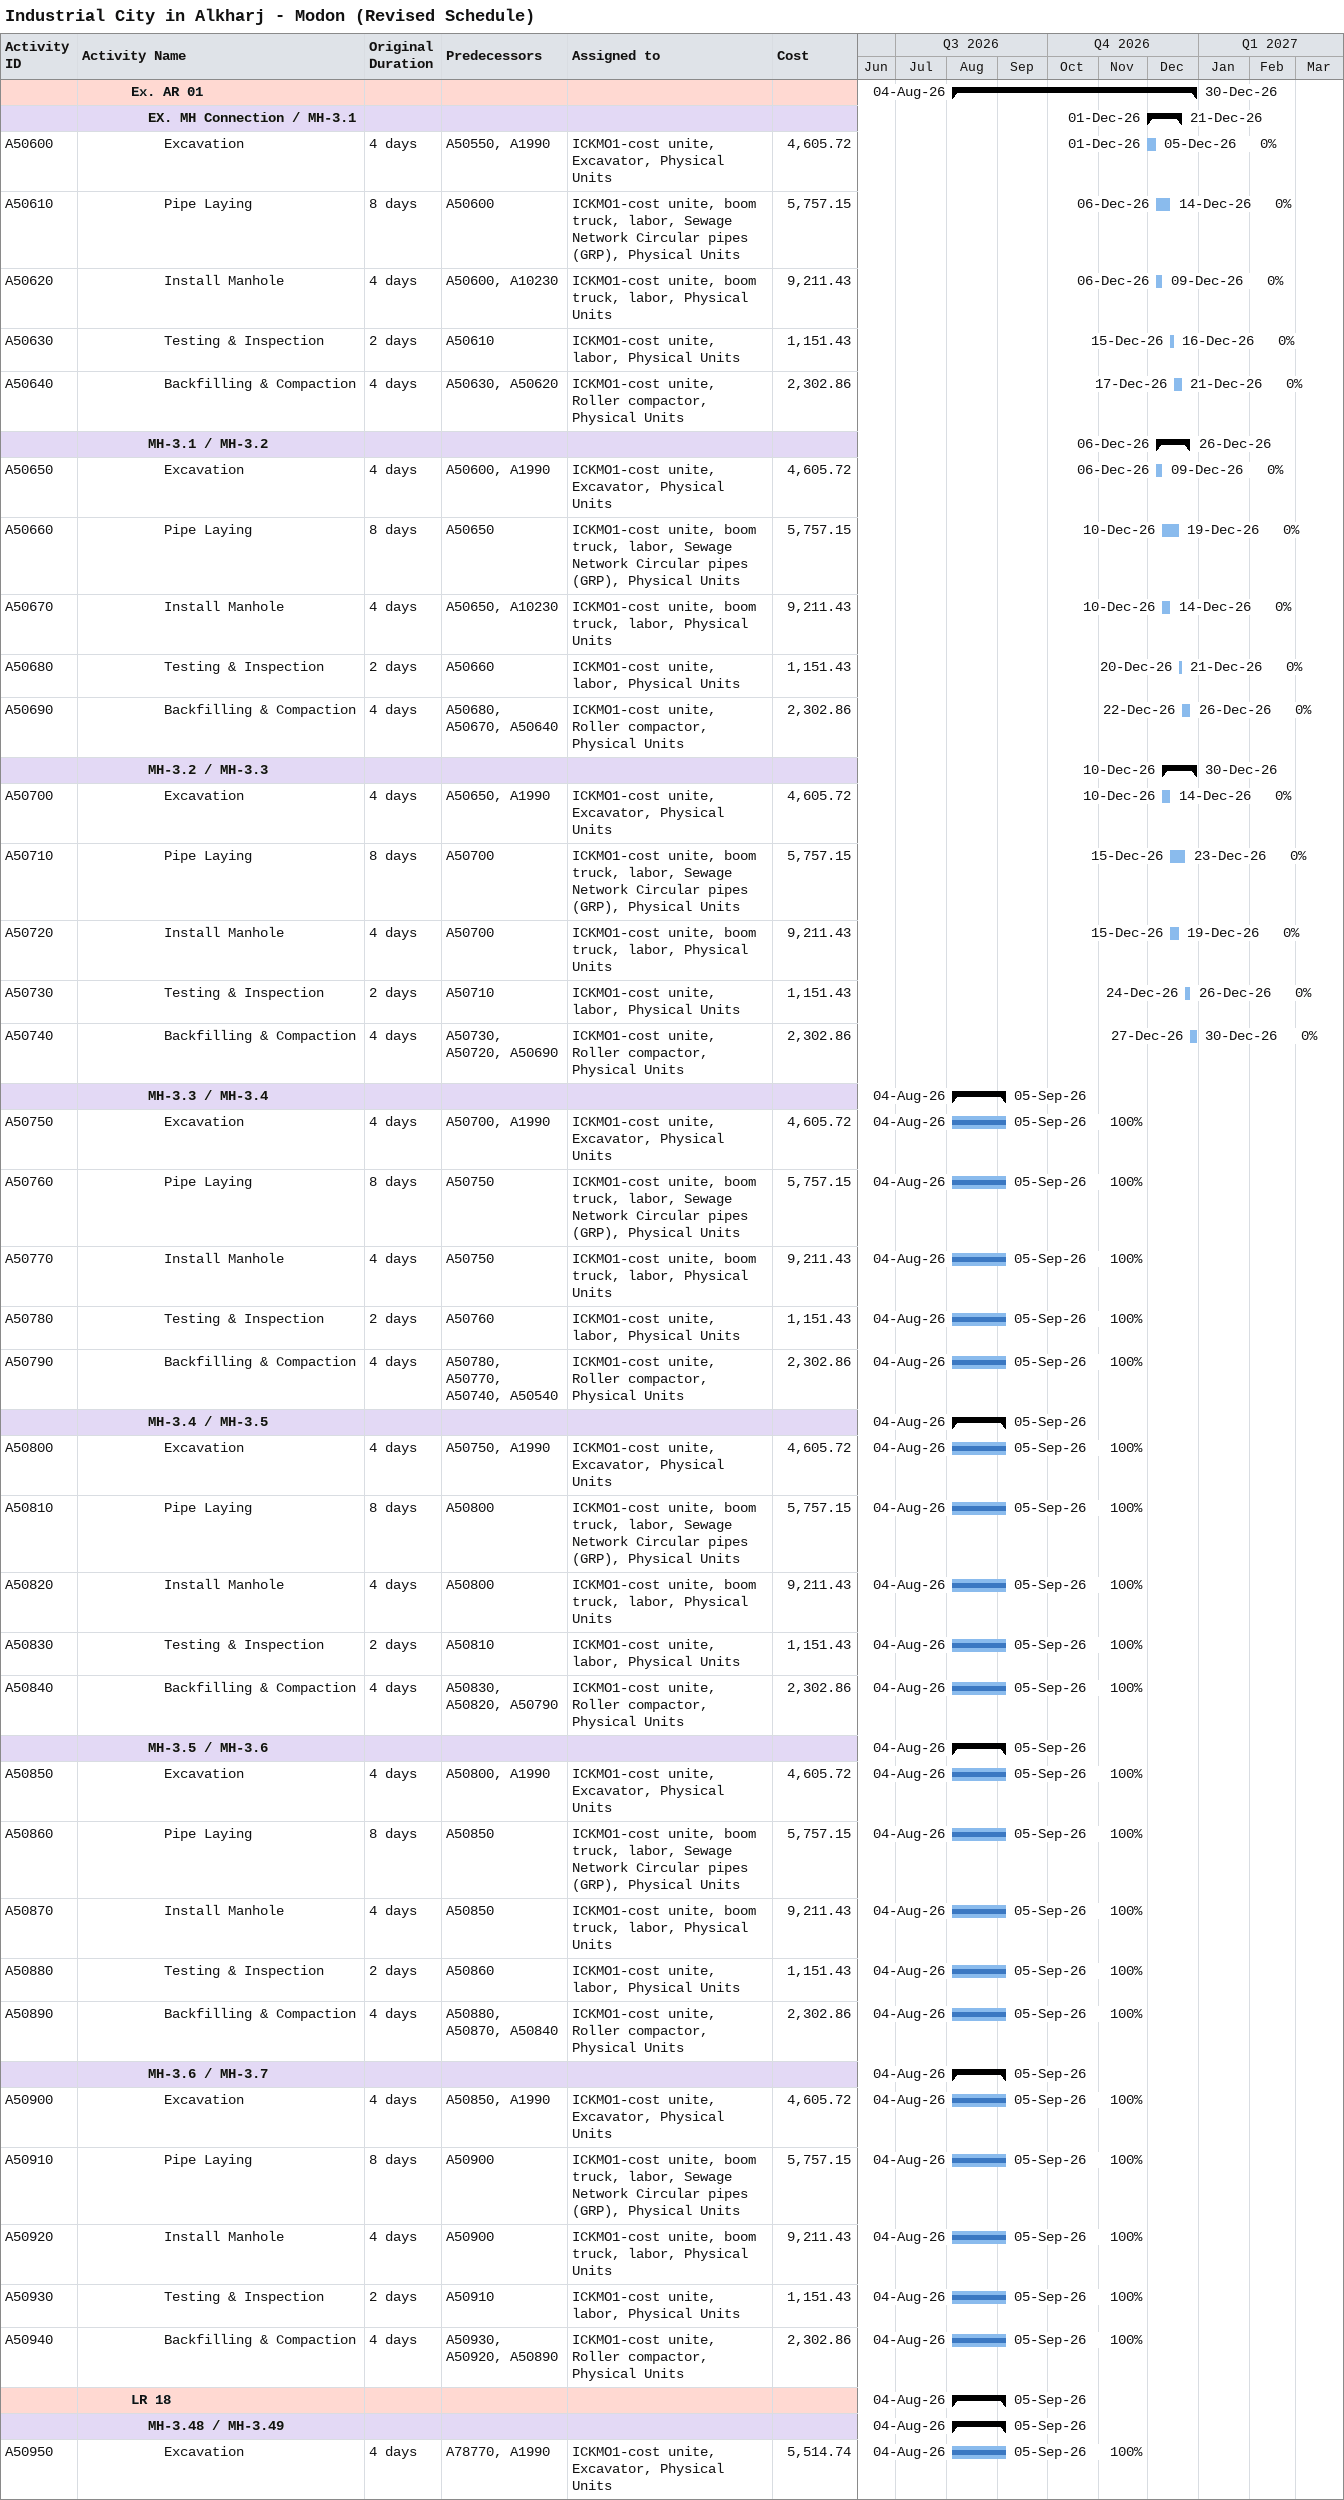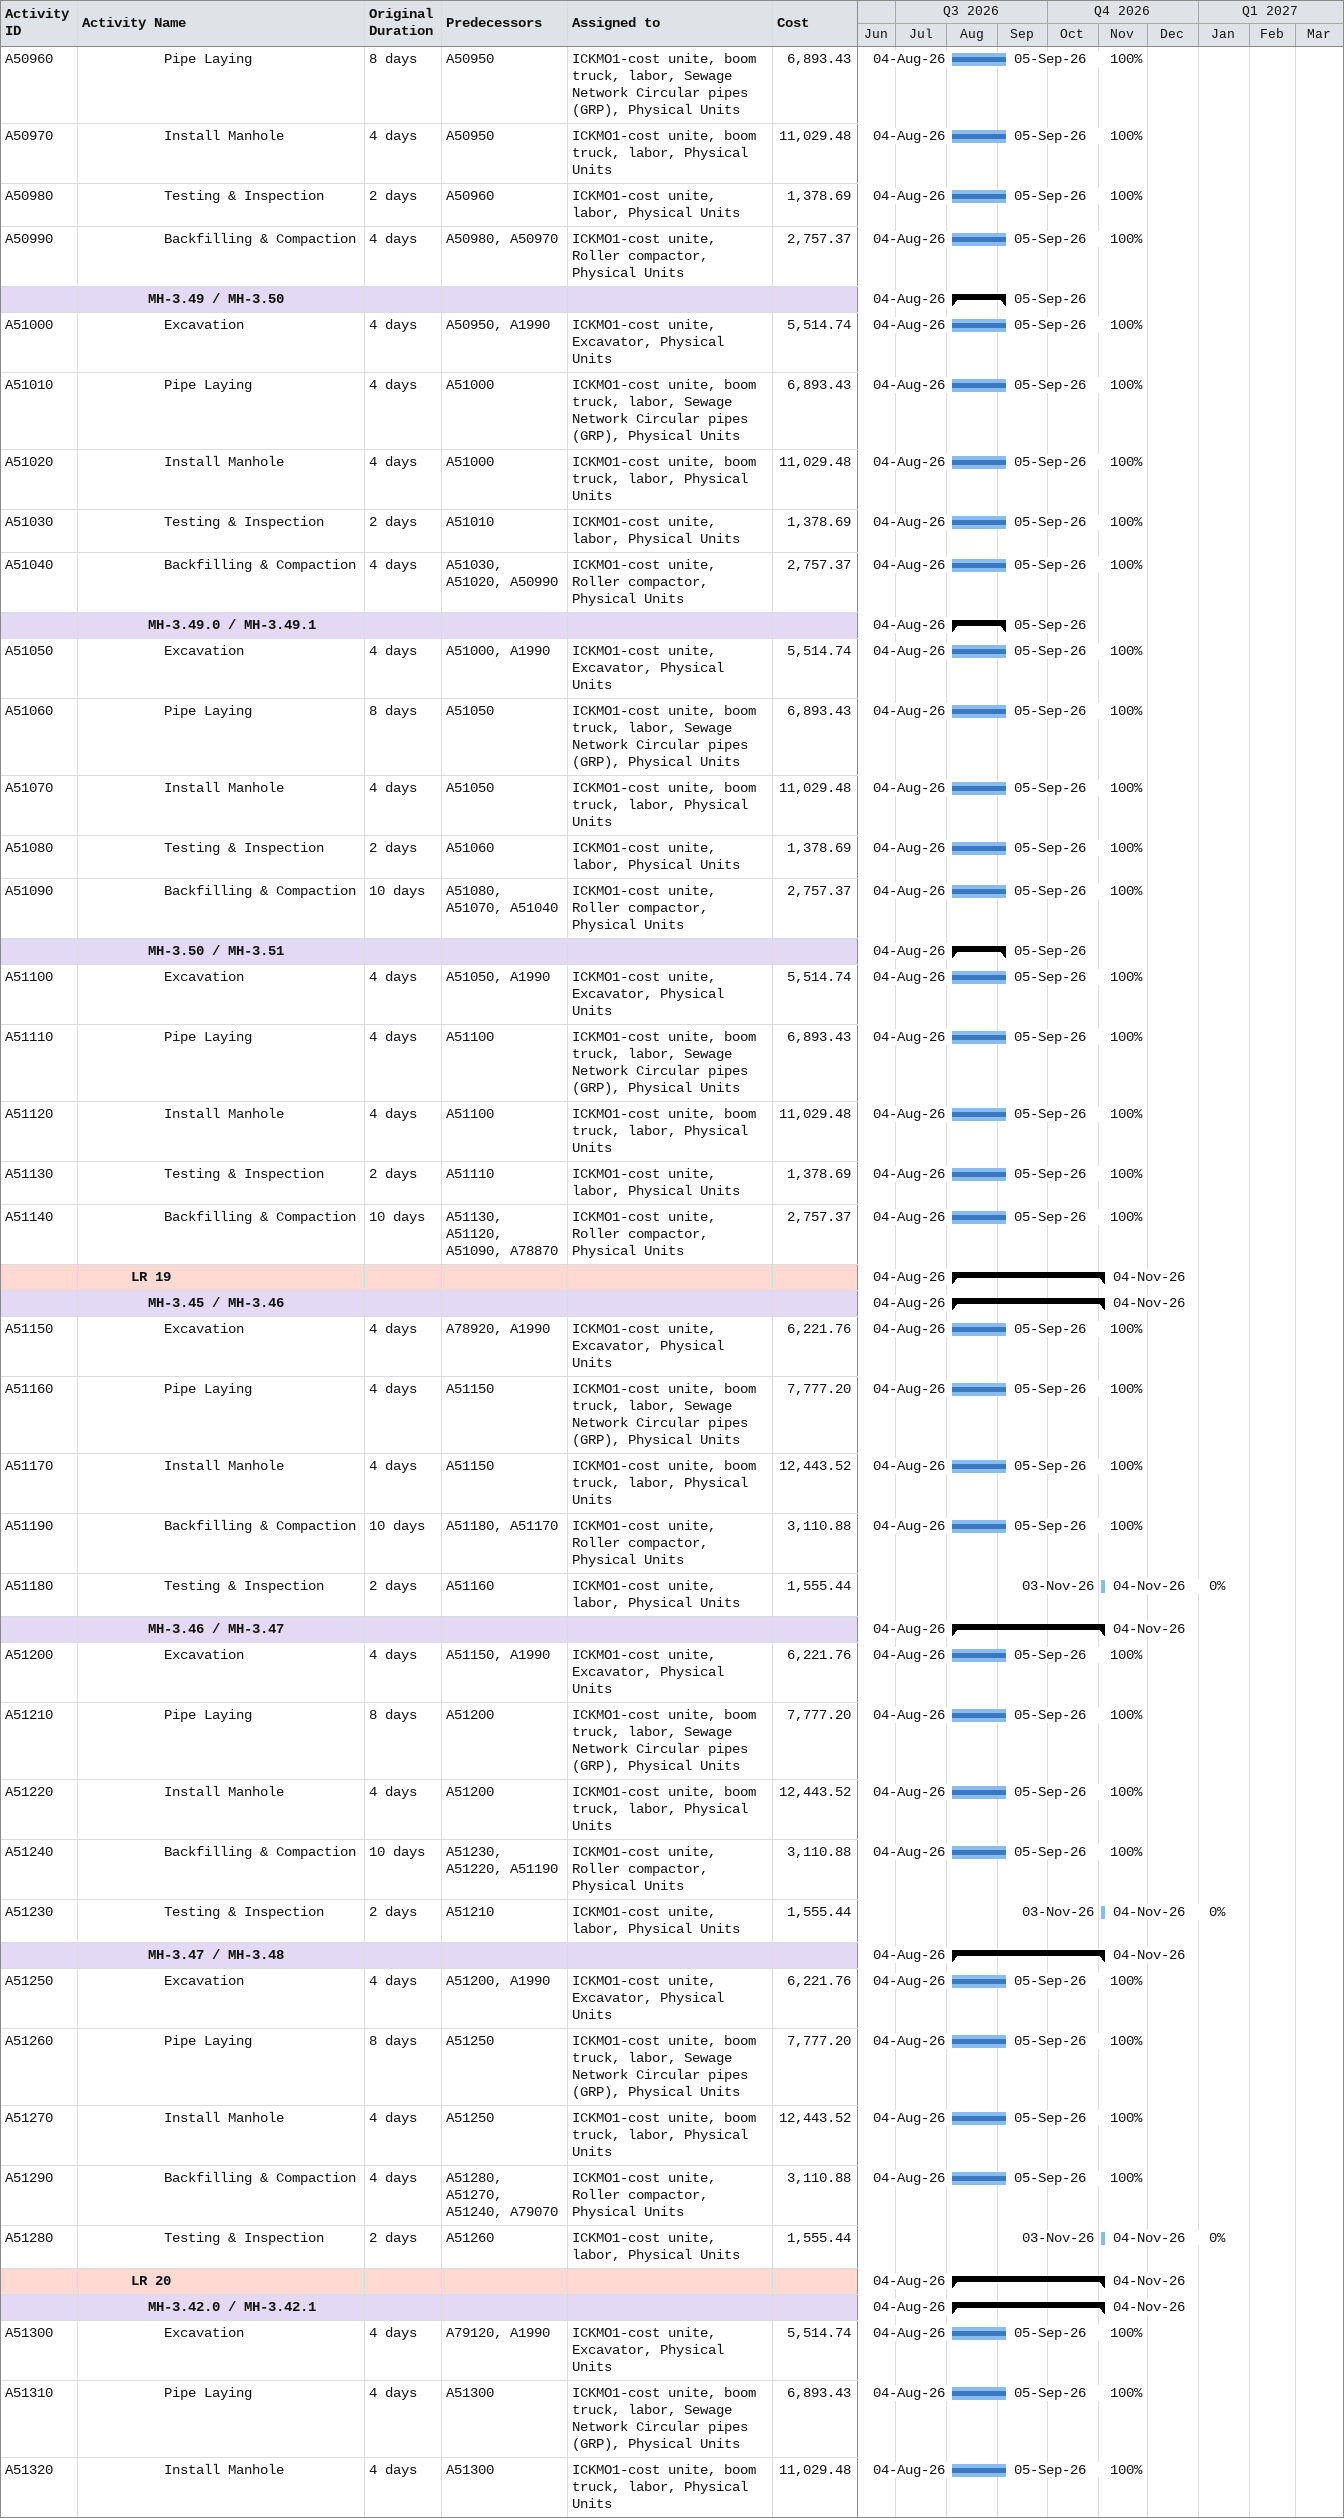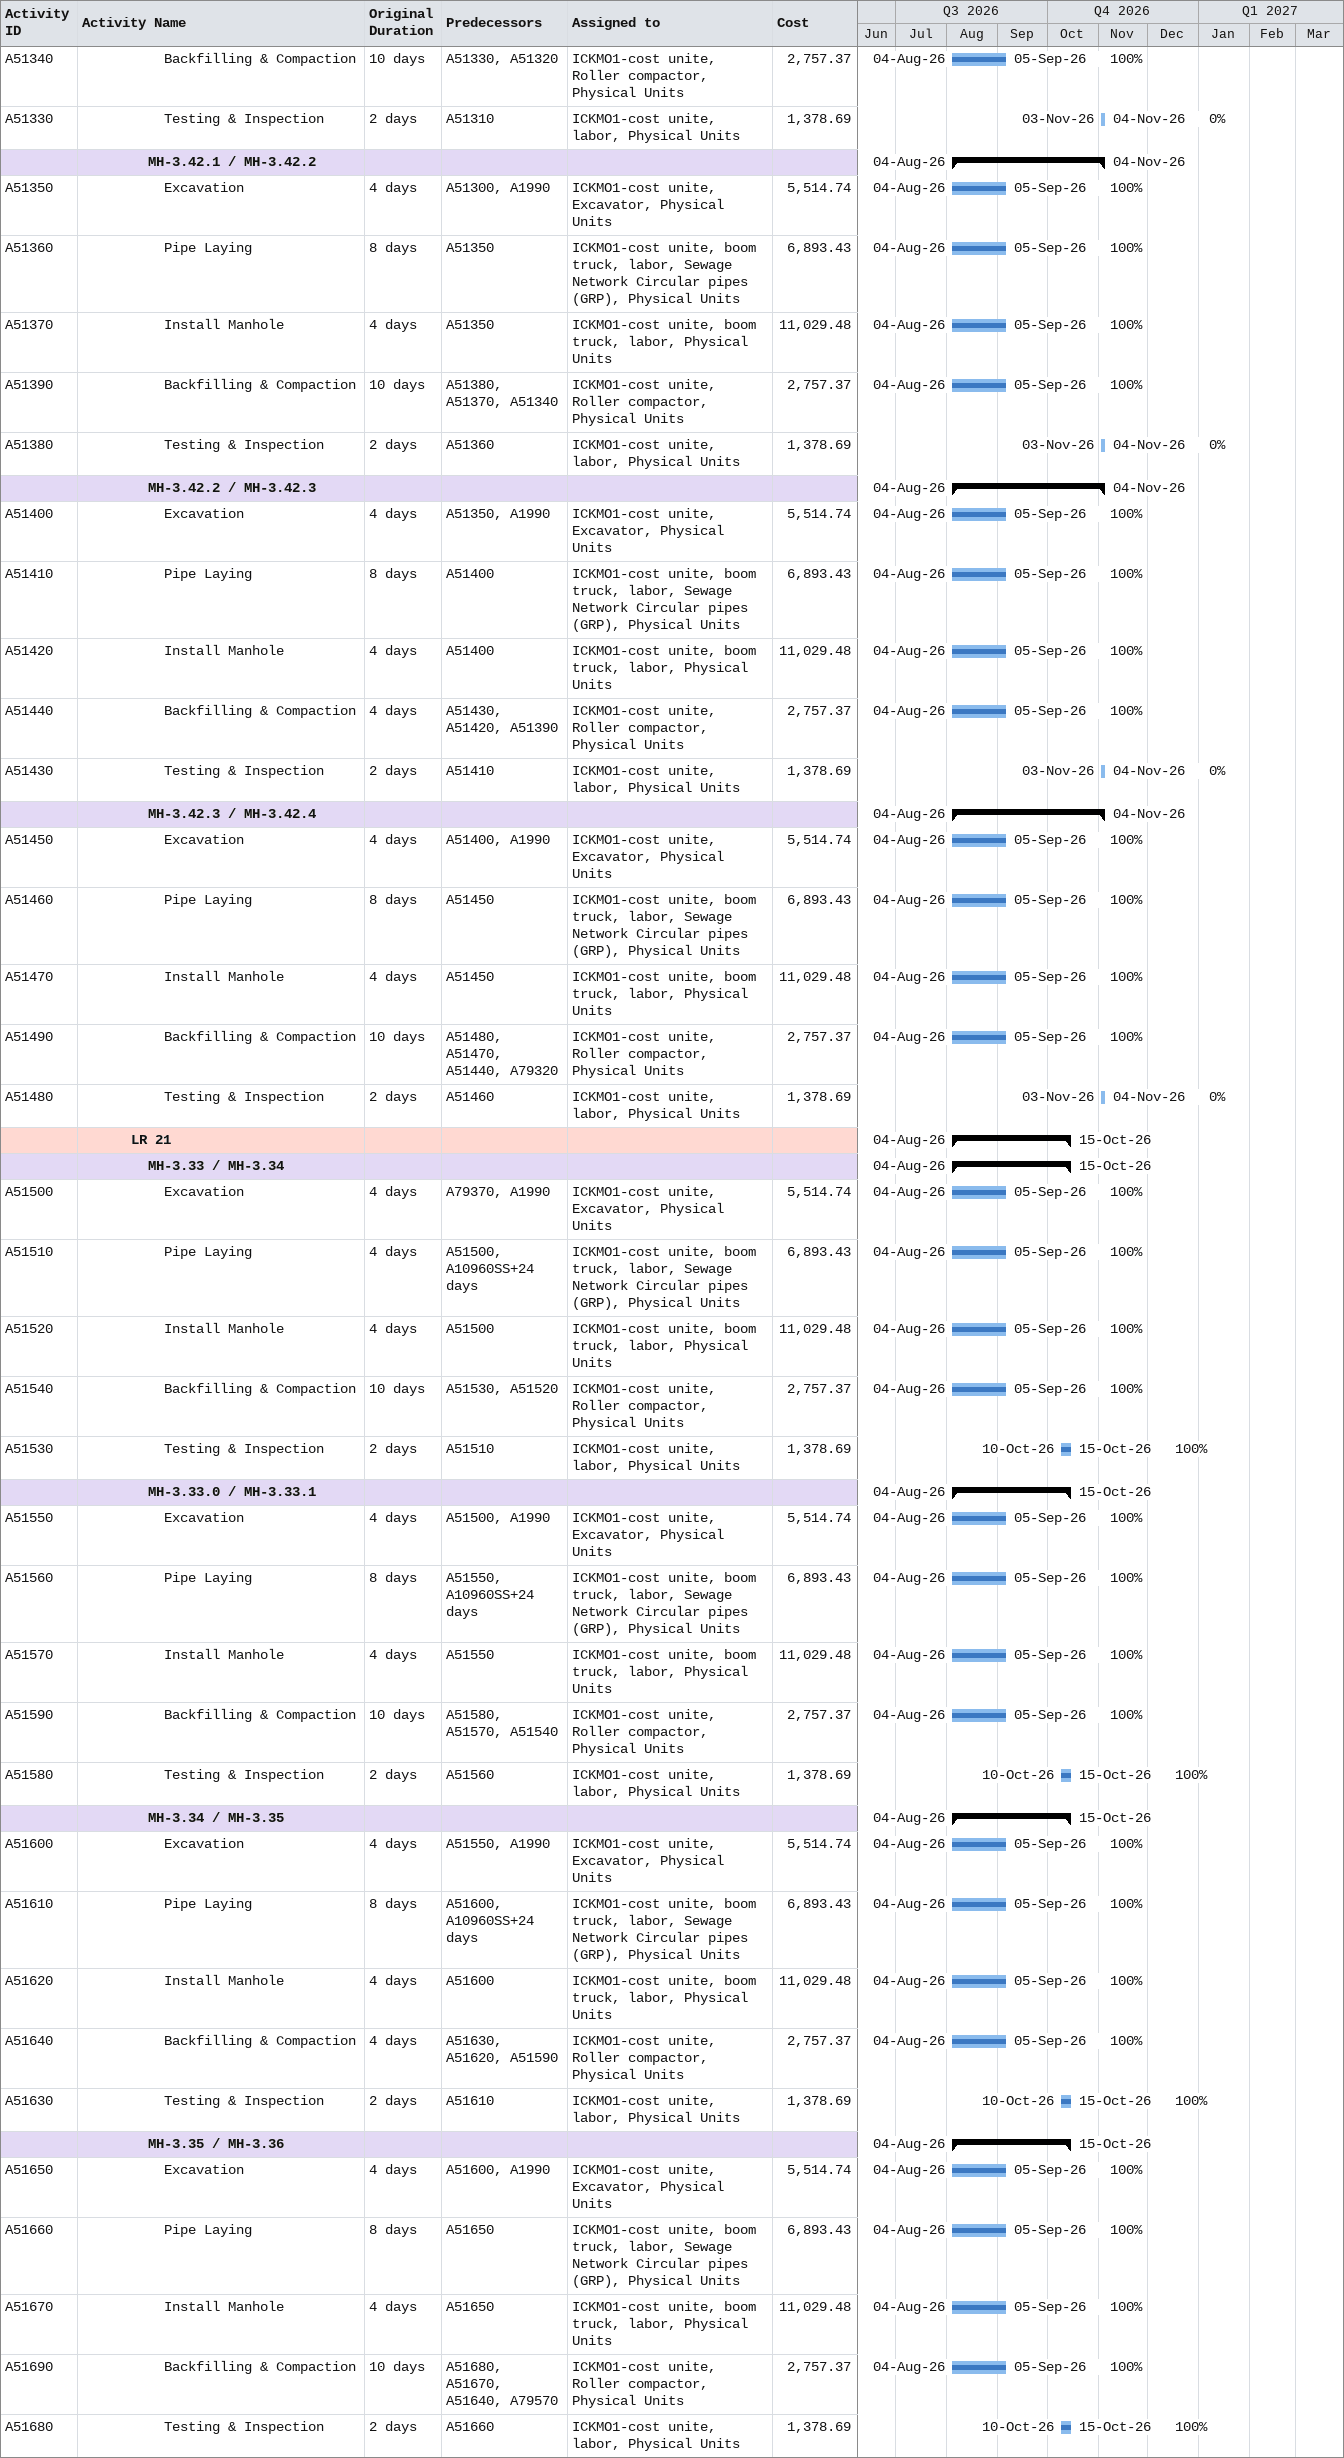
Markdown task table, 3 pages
Industrial City in Alkharj - Modon (Revised Schedule)

| ID | Level | Task | Original duration | Start | Finish | Predecessors | Resources | % complete | Cost |
|---|---|---|---|---|---|---|---|---|---|
|  | 4 | **Ex. AR 01** |  | 2026-08-04 | 2026-12-30 |  |  |  |  |
|  | 5 | **EX. MH Connection / MH-3.1** |  | 2026-12-01 | 2026-12-21 |  |  |  |  |
| A50600 | 6 | Excavation | 4d | 2026-12-01 | 2026-12-05 | A50550, A1990 | ICKMO1-cost unite, Excavator, Physical Units | 0 | 4605.72 |
| A50610 | 6 | Pipe Laying | 8d | 2026-12-06 | 2026-12-14 | A50600 | ICKMO1-cost unite, boom truck, labor, Sewage Network Circular pipes (GRP), Physical Units | 0 | 5757.15 |
| A50620 | 6 | Install Manhole | 4d | 2026-12-06 | 2026-12-09 | A50600, A10230 | ICKMO1-cost unite, boom truck, labor, Physical Units | 0 | 9211.43 |
| A50630 | 6 | Testing & Inspection | 2d | 2026-12-15 | 2026-12-16 | A50610 | ICKMO1-cost unite, labor, Physical Units | 0 | 1151.43 |
| A50640 | 6 | Backfilling & Compaction | 4d | 2026-12-17 | 2026-12-21 | A50630, A50620 | ICKMO1-cost unite, Roller compactor, Physical Units | 0 | 2302.86 |
|  | 5 | **MH-3.1 / MH-3.2** |  | 2026-12-06 | 2026-12-26 |  |  |  |  |
| A50650 | 6 | Excavation | 4d | 2026-12-06 | 2026-12-09 | A50600, A1990 | ICKMO1-cost unite, Excavator, Physical Units | 0 | 4605.72 |
| A50660 | 6 | Pipe Laying | 8d | 2026-12-10 | 2026-12-19 | A50650 | ICKMO1-cost unite, boom truck, labor, Sewage Network Circular pipes (GRP), Physical Units | 0 | 5757.15 |
| A50670 | 6 | Install Manhole | 4d | 2026-12-10 | 2026-12-14 | A50650, A10230 | ICKMO1-cost unite, boom truck, labor, Physical Units | 0 | 9211.43 |
| A50680 | 6 | Testing & Inspection | 2d | 2026-12-20 | 2026-12-21 | A50660 | ICKMO1-cost unite, labor, Physical Units | 0 | 1151.43 |
| A50690 | 6 | Backfilling & Compaction | 4d | 2026-12-22 | 2026-12-26 | A50680, A50670, A50640 | ICKMO1-cost unite, Roller compactor, Physical Units | 0 | 2302.86 |
|  | 5 | **MH-3.2 / MH-3.3** |  | 2026-12-10 | 2026-12-30 |  |  |  |  |
| A50700 | 6 | Excavation | 4d | 2026-12-10 | 2026-12-14 | A50650, A1990 | ICKMO1-cost unite, Excavator, Physical Units | 0 | 4605.72 |
| A50710 | 6 | Pipe Laying | 8d | 2026-12-15 | 2026-12-23 | A50700 | ICKMO1-cost unite, boom truck, labor, Sewage Network Circular pipes (GRP), Physical Units | 0 | 5757.15 |
| A50720 | 6 | Install Manhole | 4d | 2026-12-15 | 2026-12-19 | A50700 | ICKMO1-cost unite, boom truck, labor, Physical Units | 0 | 9211.43 |
| A50730 | 6 | Testing & Inspection | 2d | 2026-12-24 | 2026-12-26 | A50710 | ICKMO1-cost unite, labor, Physical Units | 0 | 1151.43 |
| A50740 | 6 | Backfilling & Compaction | 4d | 2026-12-27 | 2026-12-30 | A50730, A50720, A50690 | ICKMO1-cost unite, Roller compactor, Physical Units | 0 | 2302.86 |
|  | 5 | **MH-3.3 / MH-3.4** |  | 2026-08-04 | 2026-09-05 |  |  |  |  |
| A50750 | 6 | Excavation | 4d | 2026-08-04 | 2026-09-05 | A50700, A1990 | ICKMO1-cost unite, Excavator, Physical Units | 100 | 4605.72 |
| A50760 | 6 | Pipe Laying | 8d | 2026-08-04 | 2026-09-05 | A50750 | ICKMO1-cost unite, boom truck, labor, Sewage Network Circular pipes (GRP), Physical Units | 100 | 5757.15 |
| A50770 | 6 | Install Manhole | 4d | 2026-08-04 | 2026-09-05 | A50750 | ICKMO1-cost unite, boom truck, labor, Physical Units | 100 | 9211.43 |
| A50780 | 6 | Testing & Inspection | 2d | 2026-08-04 | 2026-09-05 | A50760 | ICKMO1-cost unite, labor, Physical Units | 100 | 1151.43 |
| A50790 | 6 | Backfilling & Compaction | 4d | 2026-08-04 | 2026-09-05 | A50780, A50770, A50740, A50540 | ICKMO1-cost unite, Roller compactor, Physical Units | 100 | 2302.86 |
|  | 5 | **MH-3.4 / MH-3.5** |  | 2026-08-04 | 2026-09-05 |  |  |  |  |
| A50800 | 6 | Excavation | 4d | 2026-08-04 | 2026-09-05 | A50750, A1990 | ICKMO1-cost unite, Excavator, Physical Units | 100 | 4605.72 |
| A50810 | 6 | Pipe Laying | 8d | 2026-08-04 | 2026-09-05 | A50800 | ICKMO1-cost unite, boom truck, labor, Sewage Network Circular pipes (GRP), Physical Units | 100 | 5757.15 |
| A50820 | 6 | Install Manhole | 4d | 2026-08-04 | 2026-09-05 | A50800 | ICKMO1-cost unite, boom truck, labor, Physical Units | 100 | 9211.43 |
| A50830 | 6 | Testing & Inspection | 2d | 2026-08-04 | 2026-09-05 | A50810 | ICKMO1-cost unite, labor, Physical Units | 100 | 1151.43 |
| A50840 | 6 | Backfilling & Compaction | 4d | 2026-08-04 | 2026-09-05 | A50830, A50820, A50790 | ICKMO1-cost unite, Roller compactor, Physical Units | 100 | 2302.86 |
|  | 5 | **MH-3.5 / MH-3.6** |  | 2026-08-04 | 2026-09-05 |  |  |  |  |
| A50850 | 6 | Excavation | 4d | 2026-08-04 | 2026-09-05 | A50800, A1990 | ICKMO1-cost unite, Excavator, Physical Units | 100 | 4605.72 |
| A50860 | 6 | Pipe Laying | 8d | 2026-08-04 | 2026-09-05 | A50850 | ICKMO1-cost unite, boom truck, labor, Sewage Network Circular pipes (GRP), Physical Units | 100 | 5757.15 |
| A50870 | 6 | Install Manhole | 4d | 2026-08-04 | 2026-09-05 | A50850 | ICKMO1-cost unite, boom truck, labor, Physical Units | 100 | 9211.43 |
| A50880 | 6 | Testing & Inspection | 2d | 2026-08-04 | 2026-09-05 | A50860 | ICKMO1-cost unite, labor, Physical Units | 100 | 1151.43 |
| A50890 | 6 | Backfilling & Compaction | 4d | 2026-08-04 | 2026-09-05 | A50880, A50870, A50840 | ICKMO1-cost unite, Roller compactor, Physical Units | 100 | 2302.86 |
|  | 5 | **MH-3.6 / MH-3.7** |  | 2026-08-04 | 2026-09-05 |  |  |  |  |
| A50900 | 6 | Excavation | 4d | 2026-08-04 | 2026-09-05 | A50850, A1990 | ICKMO1-cost unite, Excavator, Physical Units | 100 | 4605.72 |
| A50910 | 6 | Pipe Laying | 8d | 2026-08-04 | 2026-09-05 | A50900 | ICKMO1-cost unite, boom truck, labor, Sewage Network Circular pipes (GRP), Physical Units | 100 | 5757.15 |
| A50920 | 6 | Install Manhole | 4d | 2026-08-04 | 2026-09-05 | A50900 | ICKMO1-cost unite, boom truck, labor, Physical Units | 100 | 9211.43 |
| A50930 | 6 | Testing & Inspection | 2d | 2026-08-04 | 2026-09-05 | A50910 | ICKMO1-cost unite, labor, Physical Units | 100 | 1151.43 |
| A50940 | 6 | Backfilling & Compaction | 4d | 2026-08-04 | 2026-09-05 | A50930, A50920, A50890 | ICKMO1-cost unite, Roller compactor, Physical Units | 100 | 2302.86 |
|  | 4 | **LR 18** |  | 2026-08-04 | 2026-09-05 |  |  |  |  |
|  | 5 | **MH-3.48 / MH-3.49** |  | 2026-08-04 | 2026-09-05 |  |  |  |  |
| A50950 | 6 | Excavation | 4d | 2026-08-04 | 2026-09-05 | A78770, A1990 | ICKMO1-cost unite, Excavator, Physical Units | 100 | 5514.74 |
| A50960 | 6 | Pipe Laying | 8d | 2026-08-04 | 2026-09-05 | A50950 | ICKMO1-cost unite, boom truck, labor, Sewage Network Circular pipes (GRP), Physical Units | 100 | 6893.43 |
| A50970 | 6 | Install Manhole | 4d | 2026-08-04 | 2026-09-05 | A50950 | ICKMO1-cost unite, boom truck, labor, Physical Units | 100 | 11029.48 |
| A50980 | 6 | Testing & Inspection | 2d | 2026-08-04 | 2026-09-05 | A50960 | ICKMO1-cost unite, labor, Physical Units | 100 | 1378.69 |
| A50990 | 6 | Backfilling & Compaction | 4d | 2026-08-04 | 2026-09-05 | A50980, A50970 | ICKMO1-cost unite, Roller compactor, Physical Units | 100 | 2757.37 |
|  | 5 | **MH-3.49 / MH-3.50** |  | 2026-08-04 | 2026-09-05 |  |  |  |  |
| A51000 | 6 | Excavation | 4d | 2026-08-04 | 2026-09-05 | A50950, A1990 | ICKMO1-cost unite, Excavator, Physical Units | 100 | 5514.74 |
| A51010 | 6 | Pipe Laying | 4d | 2026-08-04 | 2026-09-05 | A51000 | ICKMO1-cost unite, boom truck, labor, Sewage Network Circular pipes (GRP), Physical Units | 100 | 6893.43 |
| A51020 | 6 | Install Manhole | 4d | 2026-08-04 | 2026-09-05 | A51000 | ICKMO1-cost unite, boom truck, labor, Physical Units | 100 | 11029.48 |
| A51030 | 6 | Testing & Inspection | 2d | 2026-08-04 | 2026-09-05 | A51010 | ICKMO1-cost unite, labor, Physical Units | 100 | 1378.69 |
| A51040 | 6 | Backfilling & Compaction | 4d | 2026-08-04 | 2026-09-05 | A51030, A51020, A50990 | ICKMO1-cost unite, Roller compactor, Physical Units | 100 | 2757.37 |
|  | 5 | **MH-3.49.0 / MH-3.49.1** |  | 2026-08-04 | 2026-09-05 |  |  |  |  |
| A51050 | 6 | Excavation | 4d | 2026-08-04 | 2026-09-05 | A51000, A1990 | ICKMO1-cost unite, Excavator, Physical Units | 100 | 5514.74 |
| A51060 | 6 | Pipe Laying | 8d | 2026-08-04 | 2026-09-05 | A51050 | ICKMO1-cost unite, boom truck, labor, Sewage Network Circular pipes (GRP), Physical Units | 100 | 6893.43 |
| A51070 | 6 | Install Manhole | 4d | 2026-08-04 | 2026-09-05 | A51050 | ICKMO1-cost unite, boom truck, labor, Physical Units | 100 | 11029.48 |
| A51080 | 6 | Testing & Inspection | 2d | 2026-08-04 | 2026-09-05 | A51060 | ICKMO1-cost unite, labor, Physical Units | 100 | 1378.69 |
| A51090 | 6 | Backfilling & Compaction | 10d | 2026-08-04 | 2026-09-05 | A51080, A51070, A51040 | ICKMO1-cost unite, Roller compactor, Physical Units | 100 | 2757.37 |
|  | 5 | **MH-3.50 / MH-3.51** |  | 2026-08-04 | 2026-09-05 |  |  |  |  |
| A51100 | 6 | Excavation | 4d | 2026-08-04 | 2026-09-05 | A51050, A1990 | ICKMO1-cost unite, Excavator, Physical Units | 100 | 5514.74 |
| A51110 | 6 | Pipe Laying | 4d | 2026-08-04 | 2026-09-05 | A51100 | ICKMO1-cost unite, boom truck, labor, Sewage Network Circular pipes (GRP), Physical Units | 100 | 6893.43 |
| A51120 | 6 | Install Manhole | 4d | 2026-08-04 | 2026-09-05 | A51100 | ICKMO1-cost unite, boom truck, labor, Physical Units | 100 | 11029.48 |
| A51130 | 6 | Testing & Inspection | 2d | 2026-08-04 | 2026-09-05 | A51110 | ICKMO1-cost unite, labor, Physical Units | 100 | 1378.69 |
| A51140 | 6 | Backfilling & Compaction | 10d | 2026-08-04 | 2026-09-05 | A51130, A51120, A51090, A78870 | ICKMO1-cost unite, Roller compactor, Physical Units | 100 | 2757.37 |
|  | 4 | **LR 19** |  | 2026-08-04 | 2026-11-04 |  |  |  |  |
|  | 5 | **MH-3.45 / MH-3.46** |  | 2026-08-04 | 2026-11-04 |  |  |  |  |
| A51150 | 6 | Excavation | 4d | 2026-08-04 | 2026-09-05 | A78920, A1990 | ICKMO1-cost unite, Excavator, Physical Units | 100 | 6221.76 |
| A51160 | 6 | Pipe Laying | 4d | 2026-08-04 | 2026-09-05 | A51150 | ICKMO1-cost unite, boom truck, labor, Sewage Network Circular pipes (GRP), Physical Units | 100 | 7777.20 |
| A51170 | 6 | Install Manhole | 4d | 2026-08-04 | 2026-09-05 | A51150 | ICKMO1-cost unite, boom truck, labor, Physical Units | 100 | 12443.52 |
| A51190 | 6 | Backfilling & Compaction | 10d | 2026-08-04 | 2026-09-05 | A51180, A51170 | ICKMO1-cost unite, Roller compactor, Physical Units | 100 | 3110.88 |
| A51180 | 6 | Testing & Inspection | 2d | 2026-11-03 | 2026-11-04 | A51160 | ICKMO1-cost unite, labor, Physical Units | 0 | 1555.44 |
|  | 5 | **MH-3.46 / MH-3.47** |  | 2026-08-04 | 2026-11-04 |  |  |  |  |
| A51200 | 6 | Excavation | 4d | 2026-08-04 | 2026-09-05 | A51150, A1990 | ICKMO1-cost unite, Excavator, Physical Units | 100 | 6221.76 |
| A51210 | 6 | Pipe Laying | 8d | 2026-08-04 | 2026-09-05 | A51200 | ICKMO1-cost unite, boom truck, labor, Sewage Network Circular pipes (GRP), Physical Units | 100 | 7777.20 |
| A51220 | 6 | Install Manhole | 4d | 2026-08-04 | 2026-09-05 | A51200 | ICKMO1-cost unite, boom truck, labor, Physical Units | 100 | 12443.52 |
| A51240 | 6 | Backfilling & Compaction | 10d | 2026-08-04 | 2026-09-05 | A51230, A51220, A51190 | ICKMO1-cost unite, Roller compactor, Physical Units | 100 | 3110.88 |
| A51230 | 6 | Testing & Inspection | 2d | 2026-11-03 | 2026-11-04 | A51210 | ICKMO1-cost unite, labor, Physical Units | 0 | 1555.44 |
|  | 5 | **MH-3.47 / MH-3.48** |  | 2026-08-04 | 2026-11-04 |  |  |  |  |
| A51250 | 6 | Excavation | 4d | 2026-08-04 | 2026-09-05 | A51200, A1990 | ICKMO1-cost unite, Excavator, Physical Units | 100 | 6221.76 |
| A51260 | 6 | Pipe Laying | 8d | 2026-08-04 | 2026-09-05 | A51250 | ICKMO1-cost unite, boom truck, labor, Sewage Network Circular pipes (GRP), Physical Units | 100 | 7777.20 |
| A51270 | 6 | Install Manhole | 4d | 2026-08-04 | 2026-09-05 | A51250 | ICKMO1-cost unite, boom truck, labor, Physical Units | 100 | 12443.52 |
| A51290 | 6 | Backfilling & Compaction | 4d | 2026-08-04 | 2026-09-05 | A51280, A51270, A51240, A79070 | ICKMO1-cost unite, Roller compactor, Physical Units | 100 | 3110.88 |
| A51280 | 6 | Testing & Inspection | 2d | 2026-11-03 | 2026-11-04 | A51260 | ICKMO1-cost unite, labor, Physical Units | 0 | 1555.44 |
|  | 4 | **LR 20** |  | 2026-08-04 | 2026-11-04 |  |  |  |  |
|  | 5 | **MH-3.42.0 / MH-3.42.1** |  | 2026-08-04 | 2026-11-04 |  |  |  |  |
| A51300 | 6 | Excavation | 4d | 2026-08-04 | 2026-09-05 | A79120, A1990 | ICKMO1-cost unite, Excavator, Physical Units | 100 | 5514.74 |
| A51310 | 6 | Pipe Laying | 4d | 2026-08-04 | 2026-09-05 | A51300 | ICKMO1-cost unite, boom truck, labor, Sewage Network Circular pipes (GRP), Physical Units | 100 | 6893.43 |
| A51320 | 6 | Install Manhole | 4d | 2026-08-04 | 2026-09-05 | A51300 | ICKMO1-cost unite, boom truck, labor, Physical Units | 100 | 11029.48 |
| A51340 | 6 | Backfilling & Compaction | 10d | 2026-08-04 | 2026-09-05 | A51330, A51320 | ICKMO1-cost unite, Roller compactor, Physical Units | 100 | 2757.37 |
| A51330 | 6 | Testing & Inspection | 2d | 2026-11-03 | 2026-11-04 | A51310 | ICKMO1-cost unite, labor, Physical Units | 0 | 1378.69 |
|  | 5 | **MH-3.42.1 / MH-3.42.2** |  | 2026-08-04 | 2026-11-04 |  |  |  |  |
| A51350 | 6 | Excavation | 4d | 2026-08-04 | 2026-09-05 | A51300, A1990 | ICKMO1-cost unite, Excavator, Physical Units | 100 | 5514.74 |
| A51360 | 6 | Pipe Laying | 8d | 2026-08-04 | 2026-09-05 | A51350 | ICKMO1-cost unite, boom truck, labor, Sewage Network Circular pipes (GRP), Physical Units | 100 | 6893.43 |
| A51370 | 6 | Install Manhole | 4d | 2026-08-04 | 2026-09-05 | A51350 | ICKMO1-cost unite, boom truck, labor, Physical Units | 100 | 11029.48 |
| A51390 | 6 | Backfilling & Compaction | 10d | 2026-08-04 | 2026-09-05 | A51380, A51370, A51340 | ICKMO1-cost unite, Roller compactor, Physical Units | 100 | 2757.37 |
| A51380 | 6 | Testing & Inspection | 2d | 2026-11-03 | 2026-11-04 | A51360 | ICKMO1-cost unite, labor, Physical Units | 0 | 1378.69 |
|  | 5 | **MH-3.42.2 / MH-3.42.3** |  | 2026-08-04 | 2026-11-04 |  |  |  |  |
| A51400 | 6 | Excavation | 4d | 2026-08-04 | 2026-09-05 | A51350, A1990 | ICKMO1-cost unite, Excavator, Physical Units | 100 | 5514.74 |
| A51410 | 6 | Pipe Laying | 8d | 2026-08-04 | 2026-09-05 | A51400 | ICKMO1-cost unite, boom truck, labor, Sewage Network Circular pipes (GRP), Physical Units | 100 | 6893.43 |
| A51420 | 6 | Install Manhole | 4d | 2026-08-04 | 2026-09-05 | A51400 | ICKMO1-cost unite, boom truck, labor, Physical Units | 100 | 11029.48 |
| A51440 | 6 | Backfilling & Compaction | 4d | 2026-08-04 | 2026-09-05 | A51430, A51420, A51390 | ICKMO1-cost unite, Roller compactor, Physical Units | 100 | 2757.37 |
| A51430 | 6 | Testing & Inspection | 2d | 2026-11-03 | 2026-11-04 | A51410 | ICKMO1-cost unite, labor, Physical Units | 0 | 1378.69 |
|  | 5 | **MH-3.42.3 / MH-3.42.4** |  | 2026-08-04 | 2026-11-04 |  |  |  |  |
| A51450 | 6 | Excavation | 4d | 2026-08-04 | 2026-09-05 | A51400, A1990 | ICKMO1-cost unite, Excavator, Physical Units | 100 | 5514.74 |
| A51460 | 6 | Pipe Laying | 8d | 2026-08-04 | 2026-09-05 | A51450 | ICKMO1-cost unite, boom truck, labor, Sewage Network Circular pipes (GRP), Physical Units | 100 | 6893.43 |
| A51470 | 6 | Install Manhole | 4d | 2026-08-04 | 2026-09-05 | A51450 | ICKMO1-cost unite, boom truck, labor, Physical Units | 100 | 11029.48 |
| A51490 | 6 | Backfilling & Compaction | 10d | 2026-08-04 | 2026-09-05 | A51480, A51470, A51440, A79320 | ICKMO1-cost unite, Roller compactor, Physical Units | 100 | 2757.37 |
| A51480 | 6 | Testing & Inspection | 2d | 2026-11-03 | 2026-11-04 | A51460 | ICKMO1-cost unite, labor, Physical Units | 0 | 1378.69 |
|  | 4 | **LR 21** |  | 2026-08-04 | 2026-10-15 |  |  |  |  |
|  | 5 | **MH-3.33 / MH-3.34** |  | 2026-08-04 | 2026-10-15 |  |  |  |  |
| A51500 | 6 | Excavation | 4d | 2026-08-04 | 2026-09-05 | A79370, A1990 | ICKMO1-cost unite, Excavator, Physical Units | 100 | 5514.74 |
| A51510 | 6 | Pipe Laying | 4d | 2026-08-04 | 2026-09-05 | A51500, A10960SS+24d | ICKMO1-cost unite, boom truck, labor, Sewage Network Circular pipes (GRP), Physical Units | 100 | 6893.43 |
| A51520 | 6 | Install Manhole | 4d | 2026-08-04 | 2026-09-05 | A51500 | ICKMO1-cost unite, boom truck, labor, Physical Units | 100 | 11029.48 |
| A51540 | 6 | Backfilling & Compaction | 10d | 2026-08-04 | 2026-09-05 | A51530, A51520 | ICKMO1-cost unite, Roller compactor, Physical Units | 100 | 2757.37 |
| A51530 | 6 | Testing & Inspection | 2d | 2026-10-10 | 2026-10-15 | A51510 | ICKMO1-cost unite, labor, Physical Units | 100 | 1378.69 |
|  | 5 | **MH-3.33.0 / MH-3.33.1** |  | 2026-08-04 | 2026-10-15 |  |  |  |  |
| A51550 | 6 | Excavation | 4d | 2026-08-04 | 2026-09-05 | A51500, A1990 | ICKMO1-cost unite, Excavator, Physical Units | 100 | 5514.74 |
| A51560 | 6 | Pipe Laying | 8d | 2026-08-04 | 2026-09-05 | A51550, A10960SS+24d | ICKMO1-cost unite, boom truck, labor, Sewage Network Circular pipes (GRP), Physical Units | 100 | 6893.43 |
| A51570 | 6 | Install Manhole | 4d | 2026-08-04 | 2026-09-05 | A51550 | ICKMO1-cost unite, boom truck, labor, Physical Units | 100 | 11029.48 |
| A51590 | 6 | Backfilling & Compaction | 10d | 2026-08-04 | 2026-09-05 | A51580, A51570, A51540 | ICKMO1-cost unite, Roller compactor, Physical Units | 100 | 2757.37 |
| A51580 | 6 | Testing & Inspection | 2d | 2026-10-10 | 2026-10-15 | A51560 | ICKMO1-cost unite, labor, Physical Units | 100 | 1378.69 |
|  | 5 | **MH-3.34 / MH-3.35** |  | 2026-08-04 | 2026-10-15 |  |  |  |  |
| A51600 | 6 | Excavation | 4d | 2026-08-04 | 2026-09-05 | A51550, A1990 | ICKMO1-cost unite, Excavator, Physical Units | 100 | 5514.74 |
| A51610 | 6 | Pipe Laying | 8d | 2026-08-04 | 2026-09-05 | A51600, A10960SS+24d | ICKMO1-cost unite, boom truck, labor, Sewage Network Circular pipes (GRP), Physical Units | 100 | 6893.43 |
| A51620 | 6 | Install Manhole | 4d | 2026-08-04 | 2026-09-05 | A51600 | ICKMO1-cost unite, boom truck, labor, Physical Units | 100 | 11029.48 |
| A51640 | 6 | Backfilling & Compaction | 4d | 2026-08-04 | 2026-09-05 | A51630, A51620, A51590 | ICKMO1-cost unite, Roller compactor, Physical Units | 100 | 2757.37 |
| A51630 | 6 | Testing & Inspection | 2d | 2026-10-10 | 2026-10-15 | A51610 | ICKMO1-cost unite, labor, Physical Units | 100 | 1378.69 |
|  | 5 | **MH-3.35 / MH-3.36** |  | 2026-08-04 | 2026-10-15 |  |  |  |  |
| A51650 | 6 | Excavation | 4d | 2026-08-04 | 2026-09-05 | A51600, A1990 | ICKMO1-cost unite, Excavator, Physical Units | 100 | 5514.74 |
| A51660 | 6 | Pipe Laying | 8d | 2026-08-04 | 2026-09-05 | A51650 | ICKMO1-cost unite, boom truck, labor, Sewage Network Circular pipes (GRP), Physical Units | 100 | 6893.43 |
| A51670 | 6 | Install Manhole | 4d | 2026-08-04 | 2026-09-05 | A51650 | ICKMO1-cost unite, boom truck, labor, Physical Units | 100 | 11029.48 |
| A51690 | 6 | Backfilling & Compaction | 10d | 2026-08-04 | 2026-09-05 | A51680, A51670, A51640, A79570 | ICKMO1-cost unite, Roller compactor, Physical Units | 100 | 2757.37 |
| A51680 | 6 | Testing & Inspection | 2d | 2026-10-10 | 2026-10-15 | A51660 | ICKMO1-cost unite, labor, Physical Units | 100 | 1378.69 |
